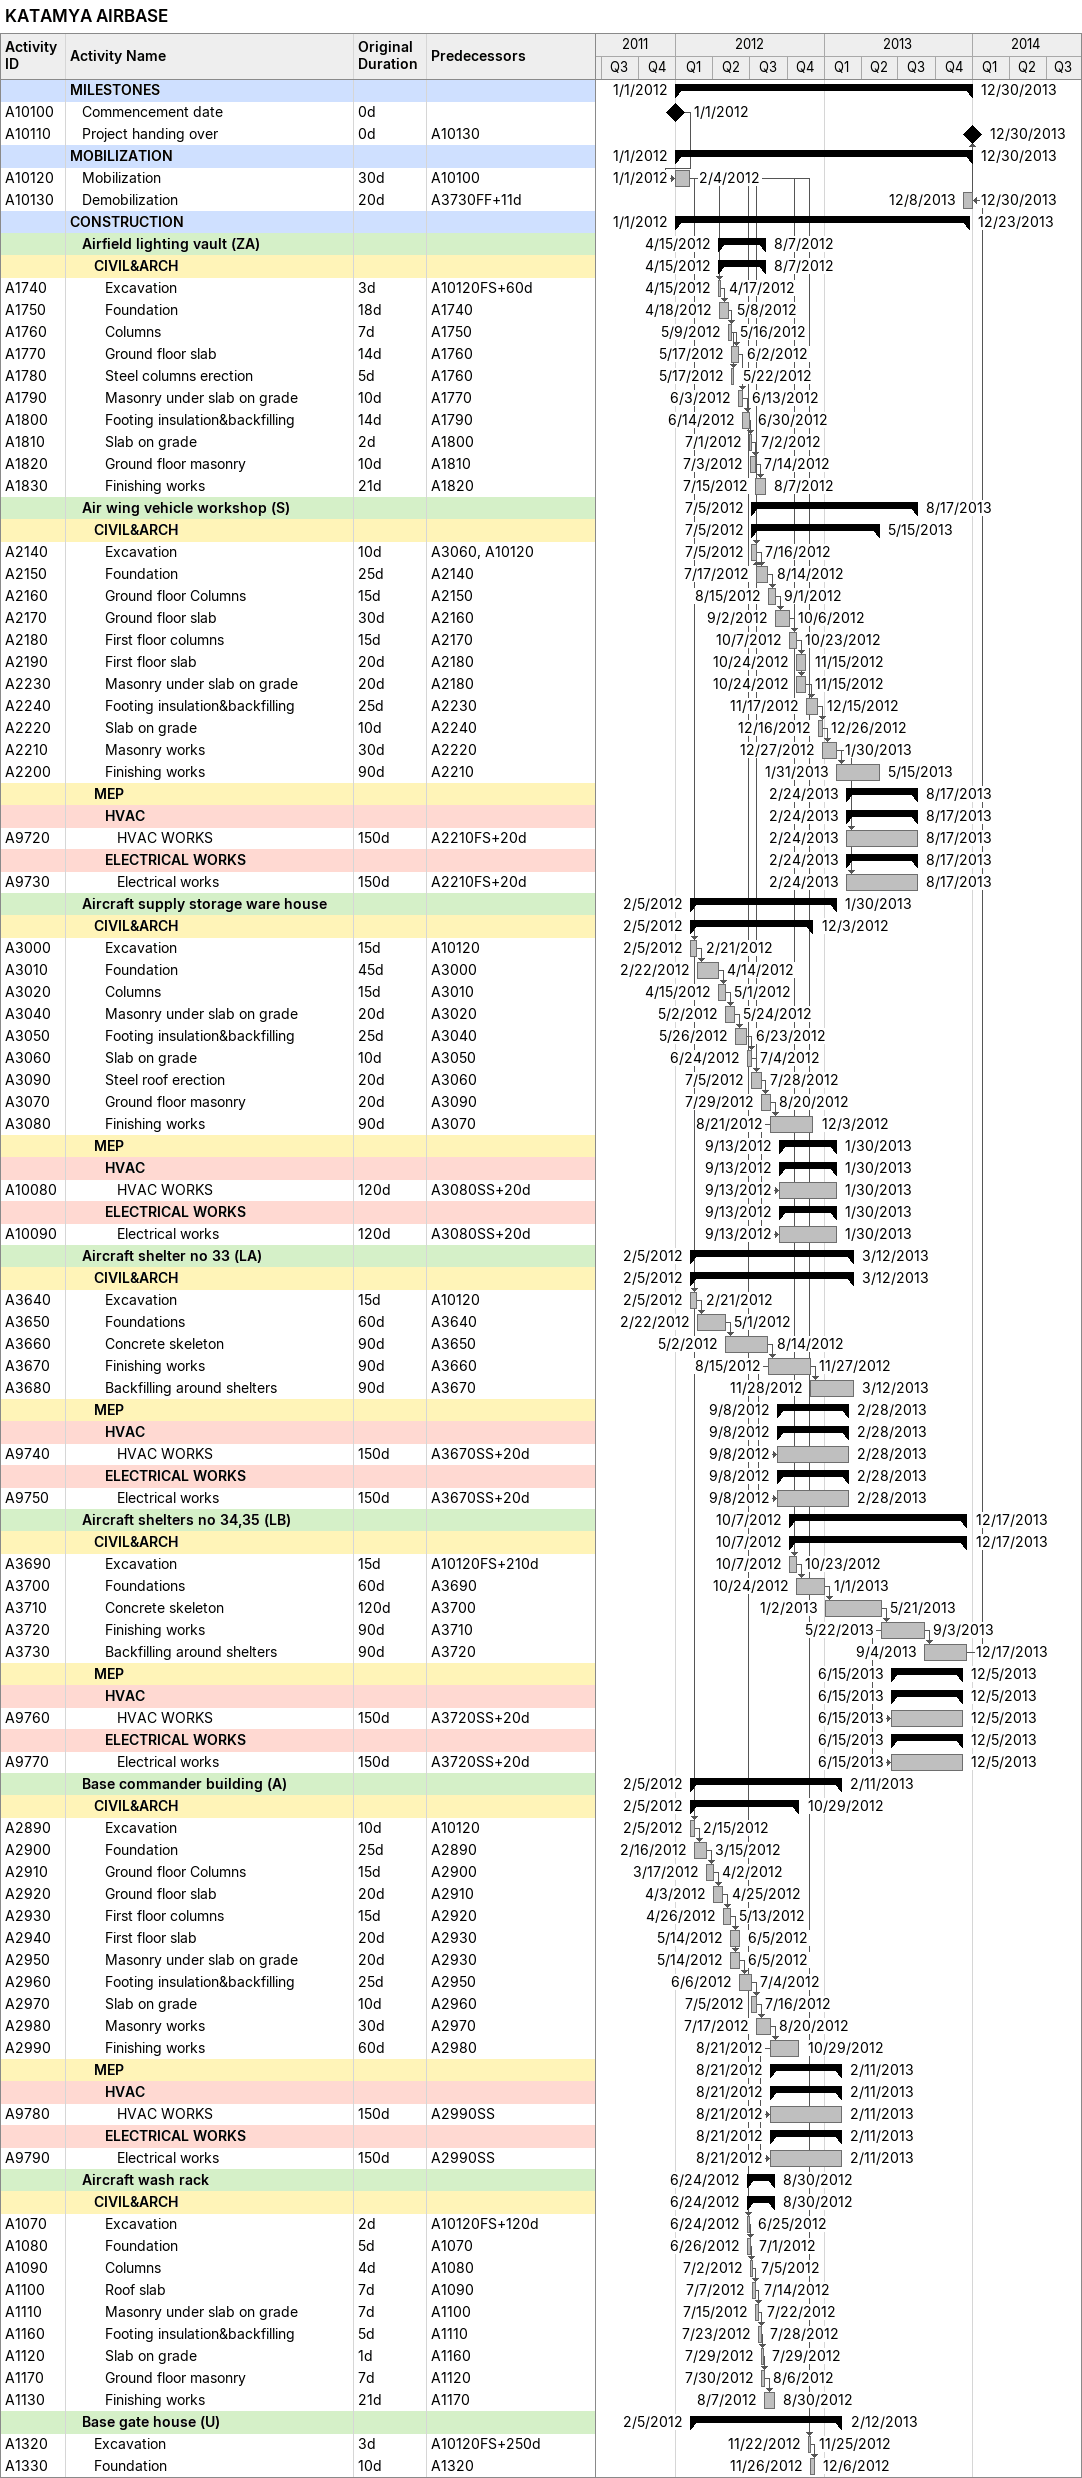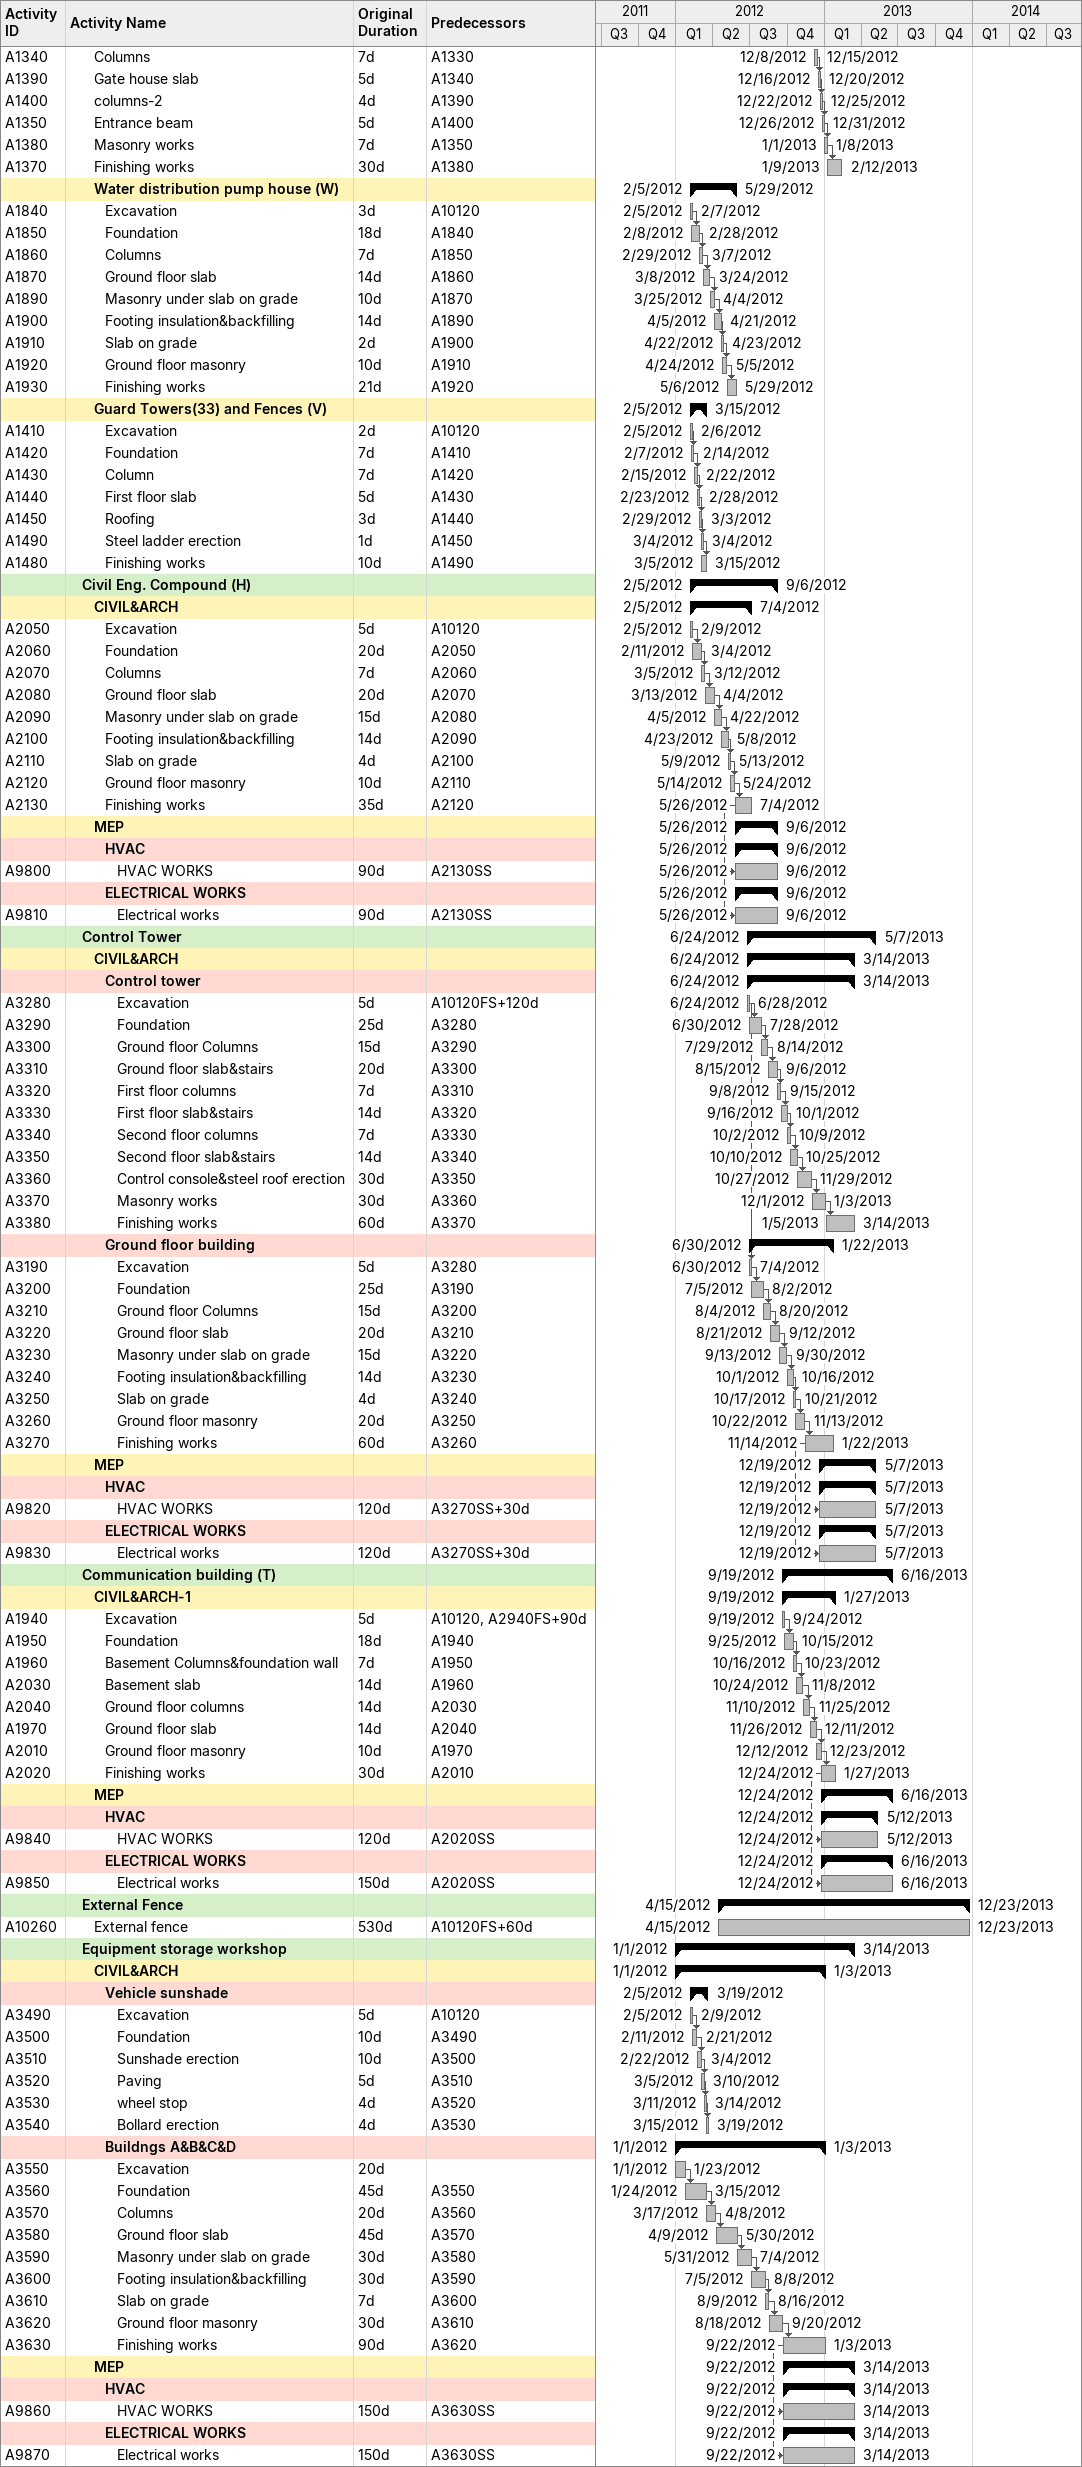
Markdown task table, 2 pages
KATAMYA AIRBASE

| ID | Level | Task | Original duration | Start | Finish | Predecessors |
|---|---|---|---|---|---|---|
|  | 1 | **MILESTONES** |  | 2012-01-01 | 2013-12-30 |  |
| A10100 | 2 | Commencement date | 0d | 2012-01-01 | 2012-01-01 |  |
| A10110 | 2 | Project handing over | 0d | 2013-12-30 | 2013-12-30 | A10130 |
|  | 1 | **MOBILIZATION** |  | 2012-01-01 | 2013-12-30 |  |
| A10120 | 2 | Mobilization | 30d | 2012-01-01 | 2012-02-04 | A10100 |
| A10130 | 2 | Demobilization | 20d | 2013-12-08 | 2013-12-30 | A3730FF+11d |
|  | 1 | **CONSTRUCTION** |  | 2012-01-01 | 2013-12-23 |  |
|  | 2 | **Airfield lighting vault (ZA)** |  | 2012-04-15 | 2012-08-07 |  |
|  | 3 | **CIVIL&ARCH** |  | 2012-04-15 | 2012-08-07 |  |
| A1740 | 4 | Excavation | 3d | 2012-04-15 | 2012-04-17 | A10120FS+60d |
| A1750 | 4 | Foundation | 18d | 2012-04-18 | 2012-05-08 | A1740 |
| A1760 | 4 | Columns | 7d | 2012-05-09 | 2012-05-16 | A1750 |
| A1770 | 4 | Ground floor slab | 14d | 2012-05-17 | 2012-06-02 | A1760 |
| A1780 | 4 | Steel columns erection | 5d | 2012-05-17 | 2012-05-22 | A1760 |
| A1790 | 4 | Masonry under slab on grade | 10d | 2012-06-03 | 2012-06-13 | A1770 |
| A1800 | 4 | Footing insulation&backfilling | 14d | 2012-06-14 | 2012-06-30 | A1790 |
| A1810 | 4 | Slab on grade | 2d | 2012-07-01 | 2012-07-02 | A1800 |
| A1820 | 4 | Ground floor masonry | 10d | 2012-07-03 | 2012-07-14 | A1810 |
| A1830 | 4 | Finishing works | 21d | 2012-07-15 | 2012-08-07 | A1820 |
|  | 2 | **Air wing vehicle workshop (S)** |  | 2012-07-05 | 2013-08-17 |  |
|  | 3 | **CIVIL&ARCH** |  | 2012-07-05 | 2013-05-15 |  |
| A2140 | 4 | Excavation | 10d | 2012-07-05 | 2012-07-16 | A3060, A10120 |
| A2150 | 4 | Foundation | 25d | 2012-07-17 | 2012-08-14 | A2140 |
| A2160 | 4 | Ground floor Columns | 15d | 2012-08-15 | 2012-09-01 | A2150 |
| A2170 | 4 | Ground floor slab | 30d | 2012-09-02 | 2012-10-06 | A2160 |
| A2180 | 4 | First floor columns | 15d | 2012-10-07 | 2012-10-23 | A2170 |
| A2190 | 4 | First floor slab | 20d | 2012-10-24 | 2012-11-15 | A2180 |
| A2230 | 4 | Masonry under slab on grade | 20d | 2012-10-24 | 2012-11-15 | A2180 |
| A2240 | 4 | Footing insulation&backfilling | 25d | 2012-11-17 | 2012-12-15 | A2230 |
| A2220 | 4 | Slab on grade | 10d | 2012-12-16 | 2012-12-26 | A2240 |
| A2210 | 4 | Masonry works | 30d | 2012-12-27 | 2013-01-30 | A2220 |
| A2200 | 4 | Finishing works | 90d | 2013-01-31 | 2013-05-15 | A2210 |
|  | 3 | **MEP** |  | 2013-02-24 | 2013-08-17 |  |
|  | 4 | **HVAC** |  | 2013-02-24 | 2013-08-17 |  |
| A9720 | 5 | HVAC WORKS | 150d | 2013-02-24 | 2013-08-17 | A2210FS+20d |
|  | 4 | **ELECTRICAL WORKS** |  | 2013-02-24 | 2013-08-17 |  |
| A9730 | 5 | Electrical works | 150d | 2013-02-24 | 2013-08-17 | A2210FS+20d |
|  | 2 | **Aircraft supply storage ware house** |  | 2012-02-05 | 2013-01-30 |  |
|  | 3 | **CIVIL&ARCH** |  | 2012-02-05 | 2012-12-03 |  |
| A3000 | 4 | Excavation | 15d | 2012-02-05 | 2012-02-21 | A10120 |
| A3010 | 4 | Foundation | 45d | 2012-02-22 | 2012-04-14 | A3000 |
| A3020 | 4 | Columns | 15d | 2012-04-15 | 2012-05-01 | A3010 |
| A3040 | 4 | Masonry under slab on grade | 20d | 2012-05-02 | 2012-05-24 | A3020 |
| A3050 | 4 | Footing insulation&backfilling | 25d | 2012-05-26 | 2012-06-23 | A3040 |
| A3060 | 4 | Slab on grade | 10d | 2012-06-24 | 2012-07-04 | A3050 |
| A3090 | 4 | Steel roof erection | 20d | 2012-07-05 | 2012-07-28 | A3060 |
| A3070 | 4 | Ground floor masonry | 20d | 2012-07-29 | 2012-08-20 | A3090 |
| A3080 | 4 | Finishing works | 90d | 2012-08-21 | 2012-12-03 | A3070 |
|  | 3 | **MEP** |  | 2012-09-13 | 2013-01-30 |  |
|  | 4 | **HVAC** |  | 2012-09-13 | 2013-01-30 |  |
| A10080 | 5 | HVAC WORKS | 120d | 2012-09-13 | 2013-01-30 | A3080SS+20d |
|  | 4 | **ELECTRICAL WORKS** |  | 2012-09-13 | 2013-01-30 |  |
| A10090 | 5 | Electrical works | 120d | 2012-09-13 | 2013-01-30 | A3080SS+20d |
|  | 2 | **Aircraft shelter no 33 (LA)** |  | 2012-02-05 | 2013-03-12 |  |
|  | 3 | **CIVIL&ARCH** |  | 2012-02-05 | 2013-03-12 |  |
| A3640 | 4 | Excavation | 15d | 2012-02-05 | 2012-02-21 | A10120 |
| A3650 | 4 | Foundations | 60d | 2012-02-22 | 2012-05-01 | A3640 |
| A3660 | 4 | Concrete skeleton | 90d | 2012-05-02 | 2012-08-14 | A3650 |
| A3670 | 4 | Finishing works | 90d | 2012-08-15 | 2012-11-27 | A3660 |
| A3680 | 4 | Backfilling around shelters | 90d | 2012-11-28 | 2013-03-12 | A3670 |
|  | 3 | **MEP** |  | 2012-09-08 | 2013-02-28 |  |
|  | 4 | **HVAC** |  | 2012-09-08 | 2013-02-28 |  |
| A9740 | 5 | HVAC WORKS | 150d | 2012-09-08 | 2013-02-28 | A3670SS+20d |
|  | 4 | **ELECTRICAL WORKS** |  | 2012-09-08 | 2013-02-28 |  |
| A9750 | 5 | Electrical works | 150d | 2012-09-08 | 2013-02-28 | A3670SS+20d |
|  | 2 | **Aircraft shelters no 34,35 (LB)** |  | 2012-10-07 | 2013-12-17 |  |
|  | 3 | **CIVIL&ARCH** |  | 2012-10-07 | 2013-12-17 |  |
| A3690 | 4 | Excavation | 15d | 2012-10-07 | 2012-10-23 | A10120FS+210d |
| A3700 | 4 | Foundations | 60d | 2012-10-24 | 2013-01-01 | A3690 |
| A3710 | 4 | Concrete skeleton | 120d | 2013-01-02 | 2013-05-21 | A3700 |
| A3720 | 4 | Finishing works | 90d | 2013-05-22 | 2013-09-03 | A3710 |
| A3730 | 4 | Backfilling around shelters | 90d | 2013-09-04 | 2013-12-17 | A3720 |
|  | 3 | **MEP** |  | 2013-06-15 | 2013-12-05 |  |
|  | 4 | **HVAC** |  | 2013-06-15 | 2013-12-05 |  |
| A9760 | 5 | HVAC WORKS | 150d | 2013-06-15 | 2013-12-05 | A3720SS+20d |
|  | 4 | **ELECTRICAL WORKS** |  | 2013-06-15 | 2013-12-05 |  |
| A9770 | 5 | Electrical works | 150d | 2013-06-15 | 2013-12-05 | A3720SS+20d |
|  | 2 | **Base commander building (A)** |  | 2012-02-05 | 2013-02-11 |  |
|  | 3 | **CIVIL&ARCH** |  | 2012-02-05 | 2012-10-29 |  |
| A2890 | 4 | Excavation | 10d | 2012-02-05 | 2012-02-15 | A10120 |
| A2900 | 4 | Foundation | 25d | 2012-02-16 | 2012-03-15 | A2890 |
| A2910 | 4 | Ground floor Columns | 15d | 2012-03-17 | 2012-04-02 | A2900 |
| A2920 | 4 | Ground floor slab | 20d | 2012-04-03 | 2012-04-25 | A2910 |
| A2930 | 4 | First floor columns | 15d | 2012-04-26 | 2012-05-13 | A2920 |
| A2940 | 4 | First floor slab | 20d | 2012-05-14 | 2012-06-05 | A2930 |
| A2950 | 4 | Masonry under slab on grade | 20d | 2012-05-14 | 2012-06-05 | A2930 |
| A2960 | 4 | Footing insulation&backfilling | 25d | 2012-06-06 | 2012-07-04 | A2950 |
| A2970 | 4 | Slab on grade | 10d | 2012-07-05 | 2012-07-16 | A2960 |
| A2980 | 4 | Masonry works | 30d | 2012-07-17 | 2012-08-20 | A2970 |
| A2990 | 4 | Finishing works | 60d | 2012-08-21 | 2012-10-29 | A2980 |
|  | 3 | **MEP** |  | 2012-08-21 | 2013-02-11 |  |
|  | 4 | **HVAC** |  | 2012-08-21 | 2013-02-11 |  |
| A9780 | 5 | HVAC WORKS | 150d | 2012-08-21 | 2013-02-11 | A2990SS |
|  | 4 | **ELECTRICAL WORKS** |  | 2012-08-21 | 2013-02-11 |  |
| A9790 | 5 | Electrical works | 150d | 2012-08-21 | 2013-02-11 | A2990SS |
|  | 2 | **Aircraft wash rack** |  | 2012-06-24 | 2012-08-30 |  |
|  | 3 | **CIVIL&ARCH** |  | 2012-06-24 | 2012-08-30 |  |
| A1070 | 4 | Excavation | 2d | 2012-06-24 | 2012-06-25 | A10120FS+120d |
| A1080 | 4 | Foundation | 5d | 2012-06-26 | 2012-07-01 | A1070 |
| A1090 | 4 | Columns | 4d | 2012-07-02 | 2012-07-05 | A1080 |
| A1100 | 4 | Roof slab | 7d | 2012-07-07 | 2012-07-14 | A1090 |
| A1110 | 4 | Masonry under slab on grade | 7d | 2012-07-15 | 2012-07-22 | A1100 |
| A1160 | 4 | Footing insulation&backfilling | 5d | 2012-07-23 | 2012-07-28 | A1110 |
| A1120 | 4 | Slab on grade | 1d | 2012-07-29 | 2012-07-29 | A1160 |
| A1170 | 4 | Ground floor masonry | 7d | 2012-07-30 | 2012-08-06 | A1120 |
| A1130 | 4 | Finishing works | 21d | 2012-08-07 | 2012-08-30 | A1170 |
|  | 2 | **Base gate house (U)** |  | 2012-02-05 | 2013-02-12 |  |
| A1320 | 3 | Excavation | 3d | 2012-11-22 | 2012-11-25 | A10120FS+250d |
| A1330 | 3 | Foundation | 10d | 2012-11-26 | 2012-12-06 | A1320 |
| A1340 | 3 | Columns | 7d | 2012-12-08 | 2012-12-15 | A1330 |
| A1390 | 3 | Gate house slab | 5d | 2012-12-16 | 2012-12-20 | A1340 |
| A1400 | 3 | columns-2 | 4d | 2012-12-22 | 2012-12-25 | A1390 |
| A1350 | 3 | Entrance beam | 5d | 2012-12-26 | 2012-12-31 | A1400 |
| A1380 | 3 | Masonry works | 7d | 2013-01-01 | 2013-01-08 | A1350 |
| A1370 | 3 | Finishing works | 30d | 2013-01-09 | 2013-02-12 | A1380 |
|  | 3 | **Water distribution pump house (W)** |  | 2012-02-05 | 2012-05-29 |  |
| A1840 | 4 | Excavation | 3d | 2012-02-05 | 2012-02-07 | A10120 |
| A1850 | 4 | Foundation | 18d | 2012-02-08 | 2012-02-28 | A1840 |
| A1860 | 4 | Columns | 7d | 2012-02-29 | 2012-03-07 | A1850 |
| A1870 | 4 | Ground floor slab | 14d | 2012-03-08 | 2012-03-24 | A1860 |
| A1890 | 4 | Masonry under slab on grade | 10d | 2012-03-25 | 2012-04-04 | A1870 |
| A1900 | 4 | Footing insulation&backfilling | 14d | 2012-04-05 | 2012-04-21 | A1890 |
| A1910 | 4 | Slab on grade | 2d | 2012-04-22 | 2012-04-23 | A1900 |
| A1920 | 4 | Ground floor masonry | 10d | 2012-04-24 | 2012-05-05 | A1910 |
| A1930 | 4 | Finishing works | 21d | 2012-05-06 | 2012-05-29 | A1920 |
|  | 3 | **Guard Towers(33) and Fences (V)** |  | 2012-02-05 | 2012-03-15 |  |
| A1410 | 4 | Excavation | 2d | 2012-02-05 | 2012-02-06 | A10120 |
| A1420 | 4 | Foundation | 7d | 2012-02-07 | 2012-02-14 | A1410 |
| A1430 | 4 | Column | 7d | 2012-02-15 | 2012-02-22 | A1420 |
| A1440 | 4 | First floor slab | 5d | 2012-02-23 | 2012-02-28 | A1430 |
| A1450 | 4 | Roofing | 3d | 2012-02-29 | 2012-03-03 | A1440 |
| A1490 | 4 | Steel ladder erection | 1d | 2012-03-04 | 2012-03-04 | A1450 |
| A1480 | 4 | Finishing works | 10d | 2012-03-05 | 2012-03-15 | A1490 |
|  | 2 | **Civil Eng. Compound (H)** |  | 2012-02-05 | 2012-09-06 |  |
|  | 3 | **CIVIL&ARCH** |  | 2012-02-05 | 2012-07-04 |  |
| A2050 | 4 | Excavation | 5d | 2012-02-05 | 2012-02-09 | A10120 |
| A2060 | 4 | Foundation | 20d | 2012-02-11 | 2012-03-04 | A2050 |
| A2070 | 4 | Columns | 7d | 2012-03-05 | 2012-03-12 | A2060 |
| A2080 | 4 | Ground floor slab | 20d | 2012-03-13 | 2012-04-04 | A2070 |
| A2090 | 4 | Masonry under slab on grade | 15d | 2012-04-05 | 2012-04-22 | A2080 |
| A2100 | 4 | Footing insulation&backfilling | 14d | 2012-04-23 | 2012-05-08 | A2090 |
| A2110 | 4 | Slab on grade | 4d | 2012-05-09 | 2012-05-13 | A2100 |
| A2120 | 4 | Ground floor masonry | 10d | 2012-05-14 | 2012-05-24 | A2110 |
| A2130 | 4 | Finishing works | 35d | 2012-05-26 | 2012-07-04 | A2120 |
|  | 3 | **MEP** |  | 2012-05-26 | 2012-09-06 |  |
|  | 4 | **HVAC** |  | 2012-05-26 | 2012-09-06 |  |
| A9800 | 5 | HVAC WORKS | 90d | 2012-05-26 | 2012-09-06 | A2130SS |
|  | 4 | **ELECTRICAL WORKS** |  | 2012-05-26 | 2012-09-06 |  |
| A9810 | 5 | Electrical works | 90d | 2012-05-26 | 2012-09-06 | A2130SS |
|  | 2 | **Control Tower** |  | 2012-06-24 | 2013-05-07 |  |
|  | 3 | **CIVIL&ARCH** |  | 2012-06-24 | 2013-03-14 |  |
|  | 4 | **Control tower** |  | 2012-06-24 | 2013-03-14 |  |
| A3280 | 5 | Excavation | 5d | 2012-06-24 | 2012-06-28 | A10120FS+120d |
| A3290 | 5 | Foundation | 25d | 2012-06-30 | 2012-07-28 | A3280 |
| A3300 | 5 | Ground floor Columns | 15d | 2012-07-29 | 2012-08-14 | A3290 |
| A3310 | 5 | Ground floor slab&stairs | 20d | 2012-08-15 | 2012-09-06 | A3300 |
| A3320 | 5 | First floor columns | 7d | 2012-09-08 | 2012-09-15 | A3310 |
| A3330 | 5 | First floor slab&stairs | 14d | 2012-09-16 | 2012-10-01 | A3320 |
| A3340 | 5 | Second floor columns | 7d | 2012-10-02 | 2012-10-09 | A3330 |
| A3350 | 5 | Second floor slab&stairs | 14d | 2012-10-10 | 2012-10-25 | A3340 |
| A3360 | 5 | Control console&steel roof erection | 30d | 2012-10-27 | 2012-11-29 | A3350 |
| A3370 | 5 | Masonry works | 30d | 2012-12-01 | 2013-01-03 | A3360 |
| A3380 | 5 | Finishing works | 60d | 2013-01-05 | 2013-03-14 | A3370 |
|  | 4 | **Ground floor building** |  | 2012-06-30 | 2013-01-22 |  |
| A3190 | 5 | Excavation | 5d | 2012-06-30 | 2012-07-04 | A3280 |
| A3200 | 5 | Foundation | 25d | 2012-07-05 | 2012-08-02 | A3190 |
| A3210 | 5 | Ground floor Columns | 15d | 2012-08-04 | 2012-08-20 | A3200 |
| A3220 | 5 | Ground floor slab | 20d | 2012-08-21 | 2012-09-12 | A3210 |
| A3230 | 5 | Masonry under slab on grade | 15d | 2012-09-13 | 2012-09-30 | A3220 |
| A3240 | 5 | Footing insulation&backfilling | 14d | 2012-10-01 | 2012-10-16 | A3230 |
| A3250 | 5 | Slab on grade | 4d | 2012-10-17 | 2012-10-21 | A3240 |
| A3260 | 5 | Ground floor masonry | 20d | 2012-10-22 | 2012-11-13 | A3250 |
| A3270 | 5 | Finishing works | 60d | 2012-11-14 | 2013-01-22 | A3260 |
|  | 3 | **MEP** |  | 2012-12-19 | 2013-05-07 |  |
|  | 4 | **HVAC** |  | 2012-12-19 | 2013-05-07 |  |
| A9820 | 5 | HVAC WORKS | 120d | 2012-12-19 | 2013-05-07 | A3270SS+30d |
|  | 4 | **ELECTRICAL WORKS** |  | 2012-12-19 | 2013-05-07 |  |
| A9830 | 5 | Electrical works | 120d | 2012-12-19 | 2013-05-07 | A3270SS+30d |
|  | 2 | **Communication building (T)** |  | 2012-09-19 | 2013-06-16 |  |
|  | 3 | **CIVIL&ARCH-1** |  | 2012-09-19 | 2013-01-27 |  |
| A1940 | 4 | Excavation | 5d | 2012-09-19 | 2012-09-24 | A10120, A2940FS+90d |
| A1950 | 4 | Foundation | 18d | 2012-09-25 | 2012-10-15 | A1940 |
| A1960 | 4 | Basement Columns&foundation wall | 7d | 2012-10-16 | 2012-10-23 | A1950 |
| A2030 | 4 | Basement slab | 14d | 2012-10-24 | 2012-11-08 | A1960 |
| A2040 | 4 | Ground floor columns | 14d | 2012-11-10 | 2012-11-25 | A2030 |
| A1970 | 4 | Ground floor slab | 14d | 2012-11-26 | 2012-12-11 | A2040 |
| A2010 | 4 | Ground floor masonry | 10d | 2012-12-12 | 2012-12-23 | A1970 |
| A2020 | 4 | Finishing works | 30d | 2012-12-24 | 2013-01-27 | A2010 |
|  | 3 | **MEP** |  | 2012-12-24 | 2013-06-16 |  |
|  | 4 | **HVAC** |  | 2012-12-24 | 2013-05-12 |  |
| A9840 | 5 | HVAC WORKS | 120d | 2012-12-24 | 2013-05-12 | A2020SS |
|  | 4 | **ELECTRICAL WORKS** |  | 2012-12-24 | 2013-06-16 |  |
| A9850 | 5 | Electrical works | 150d | 2012-12-24 | 2013-06-16 | A2020SS |
|  | 2 | **External Fence** |  | 2012-04-15 | 2013-12-23 |  |
| A10260 | 3 | External fence | 530d | 2012-04-15 | 2013-12-23 | A10120FS+60d |
|  | 2 | **Equipment storage workshop** |  | 2012-01-01 | 2013-03-14 |  |
|  | 3 | **CIVIL&ARCH** |  | 2012-01-01 | 2013-01-03 |  |
|  | 4 | **Vehicle sunshade** |  | 2012-02-05 | 2012-03-19 |  |
| A3490 | 5 | Excavation | 5d | 2012-02-05 | 2012-02-09 | A10120 |
| A3500 | 5 | Foundation | 10d | 2012-02-11 | 2012-02-21 | A3490 |
| A3510 | 5 | Sunshade erection | 10d | 2012-02-22 | 2012-03-04 | A3500 |
| A3520 | 5 | Paving | 5d | 2012-03-05 | 2012-03-10 | A3510 |
| A3530 | 5 | wheel stop | 4d | 2012-03-11 | 2012-03-14 | A3520 |
| A3540 | 5 | Bollard erection | 4d | 2012-03-15 | 2012-03-19 | A3530 |
|  | 4 | **Buildngs A&B&C&D** |  | 2012-01-01 | 2013-01-03 |  |
| A3550 | 5 | Excavation | 20d | 2012-01-01 | 2012-01-23 |  |
| A3560 | 5 | Foundation | 45d | 2012-01-24 | 2012-03-15 | A3550 |
| A3570 | 5 | Columns | 20d | 2012-03-17 | 2012-04-08 | A3560 |
| A3580 | 5 | Ground floor slab | 45d | 2012-04-09 | 2012-05-30 | A3570 |
| A3590 | 5 | Masonry under slab on grade | 30d | 2012-05-31 | 2012-07-04 | A3580 |
| A3600 | 5 | Footing insulation&backfilling | 30d | 2012-07-05 | 2012-08-08 | A3590 |
| A3610 | 5 | Slab on grade | 7d | 2012-08-09 | 2012-08-16 | A3600 |
| A3620 | 5 | Ground floor masonry | 30d | 2012-08-18 | 2012-09-20 | A3610 |
| A3630 | 5 | Finishing works | 90d | 2012-09-22 | 2013-01-03 | A3620 |
|  | 3 | **MEP** |  | 2012-09-22 | 2013-03-14 |  |
|  | 4 | **HVAC** |  | 2012-09-22 | 2013-03-14 |  |
| A9860 | 5 | HVAC WORKS | 150d | 2012-09-22 | 2013-03-14 | A3630SS |
|  | 4 | **ELECTRICAL WORKS** |  | 2012-09-22 | 2013-03-14 |  |
| A9870 | 5 | Electrical works | 150d | 2012-09-22 | 2013-03-14 | A3630SS |
